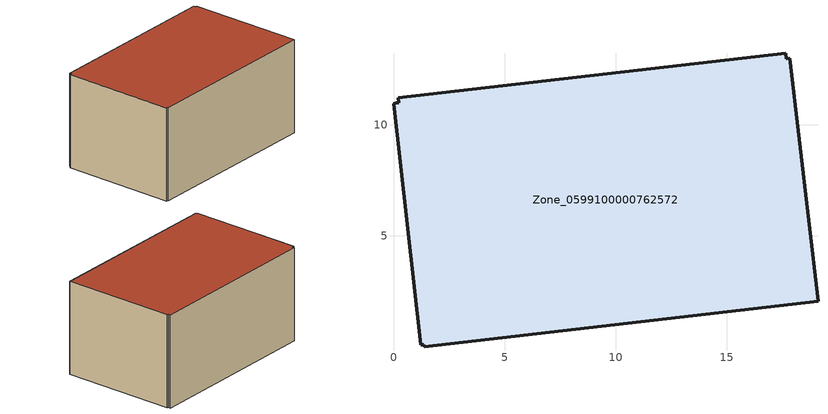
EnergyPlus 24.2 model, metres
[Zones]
Zone_0599100000762572
 floor ground (C_G): 0.14,10.99 0.24,10.99 0.21,11.22 17.67,13.22 17.69,12.98 17.86,13 19.12,2.06 1.38,0.02 1.37,0.11 1.24,0.09 0,10.94 z0
 wall outside (C_F): 17.69,12.98 17.67,13.22 0.21,11.22 0.24,10.99 0.14,10.99 0,10.94 1.24,0.09 1.37,0.11 1.38,0.02 19.12,2.06 17.86,13 17.69,12.98 z0:9.13
 roof outside (C_R): 0.24,10.99 0.14,10.99 0,10.94 1.24,0.09 1.37,0.11 1.38,0.02 19.12,2.06 17.86,13 17.69,12.98 17.67,13.22 0.21,11.22 z9.13
[BUILDING]
Pand.0599100000762572: North Axis=0; Terrain=City; Loads Convergence Tolerance Value=0.04; Temperature Convergence Tolerance Value=0.4; Solar Distribution=FullExterior; Maximum Number of Warmup Days=25; Minimum Number of Warmup Days=1
[Site:Location]
Rotterdam.The.Hague.AP_ZH_NLD Design_Conditions: Latitude=51.96; Longitude=4.45; Time Zone=1; Elevation=-4.5
[SITE:GROUNDTEMPERATURE:BUILDINGSURFACE]
18, 18, 18, 18, 18, 18, 18, 18, 18, 18, 18, 18
[MATERIAL] Thermal Absorptance=0.9; Solar Absorptance=0.7; Visible Absorptance=0.7
Name | Roughness | Thickness | Conductivity | Density | Specific Heat
G.TC.2006-2014 | MediumSmooth | 0.15 | 0.06 | 540 | 1210
F.TC.2006-2014 | Rough | 0.3 | 0.12 | 1920 | 840
R.TC.2006-2014 | MediumRough | 0.2 | 0.08 | 1500 | 1000
[CONSTRUCTION]
C_G: G.TC.2006-2014
C_F: F.TC.2006-2014
C_R: R.TC.2006-2014
[ZONE]
Zone_0599100000762572: Type=1; Multiplier=1; Ceiling Height=Autocalculate; Volume=Autocalculate; Floor Area=autocalculate; Part of Total Floor Area=Yes
[ZONEINFILTRATION:DESIGNFLOWRATE]
Infil_Zone_0599100000762572: Zone or ZoneList or Space or SpaceList=Zone_0599100000762572; Schedule=AlwaysOn; Design Flow Rate Calculation Method=Flow/Area; Flow Rate per Floor Area=0.0015; Constant Term Coefficient=1; Temperature Term Coefficient=0; Velocity Term Coefficient=0; Velocity Squared Term Coefficient=0
[HVACTEMPLATE:ZONE:IDEALLOADSAIRSYSTEM]
Zone_0599100000762572: Maximum Heating Supply Air Temperature=50; Minimum Cooling Supply Air Temperature=13; Maximum Heating Supply Air Humidity Ratio=0.0156; Minimum Cooling Supply Air Humidity Ratio=0.0077; Heating Limit=NoLimit; Cooling Limit=NoLimit; Dehumidification Control Type=ConstantSensibleHeatRatio; Cooling Sensible Heat Ratio=0.7; Dehumidification Setpoint=60; Humidification Control Type=None; Humidification Setpoint=30; Outdoor Air Method=None; Outdoor Air Flow Rate per Person=0.00944; Outdoor Air Flow Rate per Zone Floor Area=0; Outdoor Air Flow Rate per Zone=0; Demand Controlled Ventilation Type=None; Outdoor Air Economizer Type=NoEconomizer; Heat Recovery Type=None; Sensible Heat Recovery Effectiveness=0.7; Latent Heat Recovery Effectiveness=0.65
[ZONECONTROL:THERMOSTAT]
ThermostatControl_Zone_0599100000762572: Zone or ZoneList=Zone_0599100000762572; Control Type Schedule=DualSetpointControlType; Control 1=Thermostat_Zone_0599100000762572; Temperature Difference Between Cutout And Setpoint=0
[THERMOSTATSETPOINT:DUALSETPOINT]
Thermostat_Zone_0599100000762572: Heating Setpoint Temperature Schedule=HeatingSetpoint_Zone_0599100000762572; Cooling Setpoint Temperature Schedule=CoolingSetpoint_Zone_0599100000762572
[SCHEDULE:COMPACT]
HeatingSetpoint_Zone_0599100000762572: Through: 12/31, For: AllDays, Until: 24:00, 21
CoolingSetpoint_Zone_0599100000762572: Through: 12/31, For: AllDays, Until: 24:00, 24
DualSetpointControlType: Through: 12/31, For: AllDays, Until: 24:00, 4
AlwaysOn: Through: 12/31, For: AllDays, Until: 24:00, 1
